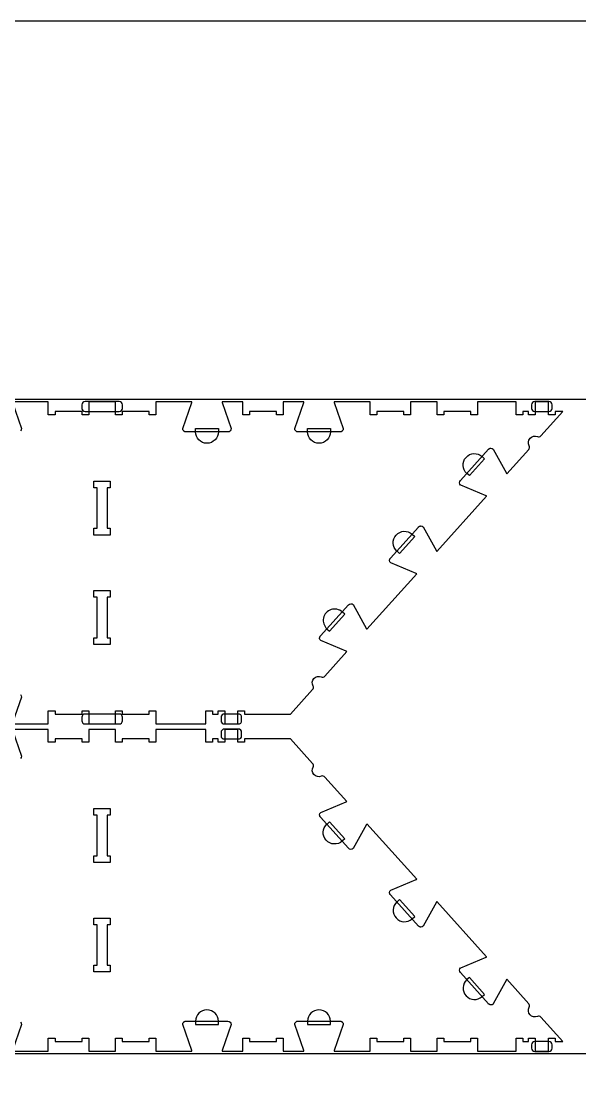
# Model space of a CAD drawing. Extents: x 0 to 4485, y 0 to 10771.
# Drawn here: x 1042 to 2083, y 5619 to 7593 of the extents above; entities that cross this region are included whole.
import ezdxf

# ---------------------------------------------------------------- set-up
doc = ezdxf.new("R2010")
doc.units = 0
for name, color, linetype in [('0_SHEET_SPRUCEPLY_2440X122', 1, 'CONTINUOUS'), ('3_ANYTOOL_CUTTHROUGH_INSID', 4, 'CONTINUOUS'), ('4_ANYTOOL_CUTTHROUGH_OUTSI', 5, 'CONTINUOUS'), ('5_ANYTOOL_HALF_MILL_9MM_IN', 3, 'CONTINUOUS'), ('DONOTCUT', 7, 'CONTINUOUS')]:
    doc.layers.add(name, color=color, linetype=linetype)

msp = doc.modelspace()

# ---------------------------------------------------------------- linework, layer by layer
at = {"layer": '0_SHEET_SPRUCEPLY_2440X122'}
msp.add_lwpolyline([(2707.5, 6889.4), (2707.5, 5669.4), (267.5, 5669.4), (267.5, 6889.4)], close=True, dxfattribs=at)
at = {"layer": '3_ANYTOOL_CUTTHROUGH_INSID', "color": 4}
for points in [[(1207.8, 6736.4), (1207.8, 6724.2), (1201.8, 6724.2), (1201.8, 6648.7), (1207.8, 6648.7), (1207.8, 6636.2), (1177.3, 6636.2), (1177.3, 6648.7), (1183.3, 6648.7), (1183.3, 6724.2), (1177.3, 6724.2), (1177.3, 6736.7), (1207.8, 6736.7)], [(1177.3, 6432.4), (1177.3, 6444.7), (1183.3, 6444.7), (1183.3, 6520.2), (1177.3, 6520.2), (1177.3, 6532.7), (1207.8, 6532.7), (1207.8, 6520.2), (1201.8, 6520.2), (1201.8, 6444.7), (1207.8, 6444.7), (1207.8, 6432.2), (1177.3, 6432.2)], [(1177.5, 6126.7), (1207.8, 6126.7), (1207.8, 6114.2), (1201.8, 6114.2), (1201.8, 6038.7), (1207.8, 6038.7), (1207.8, 6026.2), (1177.3, 6026.2), (1177.3, 6038.7), (1183.3, 6038.7), (1183.3, 6114.2), (1177.3, 6114.2), (1177.3, 6126.7)], [(1207.5, 5822.2), (1177.3, 5822.2), (1177.3, 5834.7), (1183.3, 5834.7), (1183.3, 5910.2), (1177.3, 5910.2), (1177.3, 5922.7), (1207.8, 5922.7), (1207.8, 5910.2), (1201.8, 5910.2), (1201.8, 5834.7), (1207.8, 5834.7), (1207.8, 5822.2)]]:
    msp.add_lwpolyline(points, close=True, dxfattribs=at)
at = {"layer": '4_ANYTOOL_CUTTHROUGH_OUTSI', "color": 5}
for points in [[(1025.1, 6284.7), (1042.5, 6284.7), (1092.3, 6284.7), (1092.3, 6308.7), (1104.8, 6308.7), (1104.8, 6302.7), (1155.3, 6302.7), (1155.3, 6308.7), (1167.8, 6308.7), (1167.8, 6284.7), (1217.3, 6284.7), (1217.3, 6308.7), (1229.8, 6308.7), (1229.8, 6302.7), (1280.3, 6302.7), (1280.3, 6308.7), (1292.8, 6308.7), (1292.8, 6284.7), (1342.5, 6284.7), (1385.8, 6284.7), (1385.8, 6308.7), (1398.1, 6308.7), (1398.3, 6308.7), (1398.3, 6302.7), (1408.8, 6302.7), (1408.8, 6308.7), (1409.1, 6308.7), (1421.1, 6308.7), (1421.3, 6308.7), (1421.3, 6284.7), (1445.8, 6284.7), (1445.8, 6284.7), (1445.8, 6308.7), (1446.1, 6308.7), (1458.1, 6308.7), (1458.3, 6308.7), (1458.3, 6302.7), (1544.1, 6302.7), (1585.1, 6348.2), (1585.1, 6348.2, 0.317837), (1585.9, 6354.8, -0.317837), (1587.5, 6368.9, -0.317837), (1601.3, 6372, 0.317837), (1607.8, 6373.4), (1648.7, 6418.9, 0.061485), (1647.5, 6419.6), (1600.4, 6439.4), (1600.3, 6439.4), (1600.3, 6439.4), (1600.3, 6439.4, -0.198912), (1598.2, 6443.7), (1598.2, 6443.9), (1598.2, 6444), (1598.2, 6444.2), (1598.2, 6444.3), (1598.2, 6444.5), (1598.2, 6444.6), (1598.3, 6444.8), (1598.3, 6444.9), (1598.3, 6445.1), (1598.3, 6445.2), (1598.4, 6445.4), (1598.4, 6445.5), (1598.4, 6445.7), (1598.5, 6445.8), (1598.5, 6446), (1598.6, 6446.1), (1598.6, 6446.3), (1598.7, 6446.4), (1598.7, 6446.6), (1598.8, 6446.7), (1598.9, 6446.9), (1598.9, 6447), (1599, 6447.1), (1599.1, 6447.3), (1599.2, 6447.4), (1599.3, 6447.5), (1599.3, 6447.6), (1599.4, 6447.8), (1599.5, 6447.9), (1599.6, 6448), (1599.7, 6448.1), (1599.8, 6448.2), (1652, 6506.2, -0.414214), (1660.8, 6506.7), (1660.9, 6506.6), (1660.9, 6506.6), (1685.5, 6461.7), (1685.5, 6461.7, 0.061485), (1686.3, 6460.6), (1779.1, 6563.7, 0.061485), (1778, 6564.5), (1730.8, 6584.2), (1730.7, 6584.2), (1730.7, 6584.3), (1730.7, 6584.3, -0.198912), (1728.6, 6588.6), (1728.6, 6588.7), (1728.6, 6588.9), (1728.6, 6589), (1728.6, 6589.2), (1728.6, 6589.3), (1728.7, 6589.5), (1728.7, 6589.6), (1728.7, 6589.8), (1728.7, 6589.9), (1728.7, 6590.1), (1728.8, 6590.2), (1728.8, 6590.4), (1728.8, 6590.5), (1728.9, 6590.7), (1728.9, 6590.8), (1729, 6591), (1729, 6591.1), (1729.1, 6591.3), (1729.2, 6591.4), (1729.2, 6591.6), (1729.3, 6591.7), (1729.4, 6591.8), (1729.4, 6592), (1729.5, 6592.1), (1729.6, 6592.2), (1729.7, 6592.4), (1729.8, 6592.5), (1729.9, 6592.6), (1729.9, 6592.7), (1730, 6592.9), (1730.1, 6593), (1730.2, 6593.1), (1782.4, 6651), (1782.5, 6651.2), (1782.6, 6651.3), (1782.7, 6651.4), (1782.9, 6651.5), (1783, 6651.6), (1783.1, 6651.7), (1783.2, 6651.8), (1783.3, 6651.9), (1783.4, 6652), (1783.6, 6652), (1783.7, 6652.1), (1783.8, 6652.2), (1784, 6652.3), (1784.1, 6652.4), (1784.2, 6652.4), (1784.4, 6652.5), (1784.5, 6652.6), (1784.7, 6652.6), (1784.8, 6652.7), (1785, 6652.7), (1785.1, 6652.8), (1785.2, 6652.8), (1785.4, 6652.9), (1785.5, 6652.9), (1785.7, 6653), (1785.8, 6653), (1786, 6653), (1786.1, 6653), (1786.3, 6653.1), (1786.4, 6653.1), (1786.6, 6653.1), (1786.7, 6653.1, -0.198912), (1791.3, 6651.5), (1791.3, 6651.5), (1791.3, 6651.4), (1815.9, 6606.6), (1815.9, 6606.6, 0.061485), (1816.8, 6605.5), (1909.6, 6708.5, 0.061485), (1908.4, 6709.3), (1861.2, 6729), (1861.1, 6729.1), (1861.1, 6729.1), (1861.1, 6729.1, -0.414214), (1860.6, 6737.9), (1912.8, 6795.9), (1912.9, 6796), (1913, 6796.1), (1913.2, 6796.2), (1913.3, 6796.3), (1913.4, 6796.4), (1913.5, 6796.5), (1913.6, 6796.6), (1913.7, 6796.7), (1913.9, 6796.8), (1914, 6796.9), (1914.1, 6797), (1914.2, 6797), (1914.4, 6797.1), (1914.5, 6797.2), (1914.7, 6797.3), (1914.8, 6797.3), (1914.9, 6797.4), (1915.1, 6797.5), (1915.2, 6797.5), (1915.4, 6797.6), (1915.5, 6797.6), (1915.7, 6797.7), (1915.8, 6797.7), (1916, 6797.8), (1916.1, 6797.8), (1916.3, 6797.8), (1916.4, 6797.9), (1916.6, 6797.9), (1916.7, 6797.9), (1916.9, 6797.9), (1917, 6797.9), (1917.2, 6797.9, -0.198912), (1921.7, 6796.3), (1921.7, 6796.3), (1921.7, 6796.3), (1946.3, 6751.4), (1946.3, 6751.4, 0.061485), (1947.2, 6750.3), (1988.1, 6795.7, 0.317837), (1988.9, 6802.3, -0.707107), (2004.3, 6819.5, 0.317837), (2010.8, 6821), (2051.5, 6866.2), (2037.1, 6866.2), (2037.1, 6860.2), (2024.8, 6860.2), (2024.6, 6860.2), (2024.6, 6884.2), (2000.1, 6884.2), (2000.1, 6860.2), (1987.8, 6860.2), (1987.6, 6860.2), (1987.6, 6866.2), (1977.1, 6866.2), (1977.1, 6860.2), (1964.6, 6860.2), (1964.6, 6884.2), (1892.8, 6884.2), (1892.8, 6860.2), (1880.3, 6860.2), (1880.3, 6866.2), (1829.8, 6866.2), (1829.8, 6860.2), (1817.5, 6860.2), (1817.3, 6860.2), (1817.3, 6884.2), (1767.8, 6884.2), (1767.8, 6860.2), (1755.5, 6860.2), (1755.3, 6860.2), (1755.3, 6866.2), (1704.8, 6866.2), (1704.8, 6860.2), (1692.3, 6860.2), (1692.3, 6884.2), (1625.1, 6884.2), (1625.1, 6884.2, 0.061485), (1625.3, 6882.8), (1642.2, 6834.5), (1642.2, 6834.5), (1642.2, 6834.4), (1642.2, 6834.4, -0.198912), (1640.4, 6830), (1640.3, 6829.9), (1640.2, 6829.8), (1640.1, 6829.7), (1640, 6829.6), (1639.8, 6829.5), (1639.7, 6829.4), (1639.6, 6829.3), (1639.5, 6829.2), (1639.3, 6829.1), (1639.2, 6829.1), (1639.1, 6829), (1638.9, 6828.9), (1638.8, 6828.8), (1638.7, 6828.8), (1638.5, 6828.7), (1638.4, 6828.6), (1638.2, 6828.6), (1638.1, 6828.5), (1637.9, 6828.5), (1637.8, 6828.4), (1637.6, 6828.4), (1637.5, 6828.4), (1637.3, 6828.3), (1637.2, 6828.3), (1637, 6828.3), (1636.9, 6828.2), (1636.7, 6828.2), (1636.6, 6828.2), (1636.4, 6828.2), (1636.3, 6828.2), (1636.1, 6828.2), (1636, 6828.2), (1558, 6828.2, -0.414214), (1551.7, 6834.4), (1551.7, 6834.5), (1551.8, 6834.5), (1568.7, 6882.8), (1568.7, 6882.8, 0.061485), (1568.9, 6884.2), (1530.3, 6884.2), (1530.3, 6860.2), (1518, 6860.2), (1517.8, 6860.2), (1517.8, 6866.2), (1467.3, 6866.2), (1467.3, 6860.2), (1455, 6860.2), (1454.8, 6860.2), (1454.8, 6884.2), (1416.2, 6884.2), (1416.2, 6884.2, 0.061485), (1416.4, 6882.8), (1433.3, 6834.5), (1433.3, 6834.5), (1433.3, 6834.4), (1433.3, 6834.4, -0.414214), (1427.1, 6828.2), (1349.1, 6828.2), (1348.9, 6828.2), (1348.8, 6828.2), (1348.6, 6828.2), (1348.5, 6828.2), (1348.3, 6828.2), (1348.2, 6828.2), (1348, 6828.3), (1347.9, 6828.3), (1347.7, 6828.3), (1347.6, 6828.4), (1347.4, 6828.4), (1347.3, 6828.4), (1347.1, 6828.5), (1347, 6828.5), (1346.8, 6828.6), (1346.7, 6828.6), (1346.6, 6828.7), (1346.4, 6828.8), (1346.3, 6828.8), (1346.1, 6828.9), (1346, 6829), (1345.9, 6829.1), (1345.7, 6829.1), (1345.6, 6829.2), (1345.5, 6829.3), (1345.4, 6829.4), (1345.2, 6829.5), (1345.1, 6829.6), (1345, 6829.7), (1344.9, 6829.8), (1344.8, 6829.9), (1344.7, 6830, -0.198912), (1342.8, 6834.4), (1342.8, 6834.5), (1342.8, 6834.5), (1359.7, 6882.8), (1359.7, 6882.8, 0.061485), (1360, 6884.2), (1342.5, 6884.2), (1292.8, 6884.2), (1292.8, 6860.2), (1280.3, 6860.2), (1280.3, 6866.2), (1229.8, 6866.2), (1229.8, 6860.2), (1217.3, 6860.2), (1217.3, 6884.2), (1167.8, 6884.2), (1167.8, 6860.2), (1155.3, 6860.2), (1155.3, 6866.2), (1104.8, 6866.2), (1104.8, 6860.2), (1092.3, 6860.2), (1092.3, 6884.2), (1025.1, 6884.2)], [(1025.3, 6882.8), (1042.2, 6834.5), (1042.2, 6834.5), (1042.2, 6834.4), (1042.2, 6834.4, -0.198912), (1040.4, 6830)], [(1040.4, 6338.8, -0.198912), (1042.2, 6334.4), (1042.2, 6334.4), (1042.2, 6334.3), (1025.3, 6286.1)], [(1025.1, 5674.7), (1042.5, 5674.7), (1092.3, 5674.7), (1092.3, 5698.7), (1104.8, 5698.7), (1104.8, 5692.7), (1155.3, 5692.7), (1155.3, 5698.7), (1167.8, 5698.7), (1167.8, 5674.7), (1217.3, 5674.7), (1217.3, 5698.7), (1229.8, 5698.7), (1229.8, 5692.7), (1280.3, 5692.7), (1280.3, 5698.7), (1292.8, 5698.7), (1292.8, 5674.7), (1342.5, 5674.7), (1360, 5674.7), (1360, 5674.7, 0.061486), (1359.7, 5676.1), (1342.8, 5724.3), (1342.8, 5724.4), (1342.8, 5724.4), (1342.8, 5724.4, -0.198912), (1344.7, 5728.8), (1344.8, 5728.9), (1344.9, 5729), (1345, 5729.2), (1345.1, 5729.2), (1345.2, 5729.3), (1345.4, 5729.4), (1345.5, 5729.5), (1345.6, 5729.6), (1345.7, 5729.7), (1345.9, 5729.8), (1346, 5729.9), (1346.1, 5729.9), (1346.3, 5730), (1346.4, 5730.1), (1346.6, 5730.1), (1346.7, 5730.2), (1346.8, 5730.3), (1347, 5730.3), (1347.1, 5730.4), (1347.3, 5730.4), (1347.4, 5730.4), (1347.6, 5730.5), (1347.7, 5730.5), (1347.9, 5730.6), (1348, 5730.6), (1348.2, 5730.6), (1348.3, 5730.6), (1348.5, 5730.6), (1348.6, 5730.7), (1348.8, 5730.7), (1348.9, 5730.7), (1349.1, 5730.7), (1427.1, 5730.7, -0.414214), (1433.3, 5724.4), (1433.3, 5724.4), (1433.3, 5724.3), (1416.4, 5676.1), (1416.4, 5676.1, 0.061485), (1416.2, 5674.7), (1454.8, 5674.7), (1454.8, 5698.7), (1455, 5698.7), (1467, 5698.7), (1467.3, 5698.7), (1467.3, 5692.7), (1517.8, 5692.7), (1517.8, 5698.7), (1518, 5698.7), (1530, 5698.7), (1530.3, 5698.7), (1530.3, 5674.7), (1568.9, 5674.7), (1568.9, 5674.7, 0.061485), (1568.7, 5676.1), (1551.8, 5724.3), (1551.7, 5724.4), (1551.7, 5724.4), (1551.7, 5724.4, -0.414214), (1558, 5730.7), (1636, 5730.7), (1636.1, 5730.7), (1636.3, 5730.7), (1636.4, 5730.7), (1636.6, 5730.6), (1636.7, 5730.6), (1636.9, 5730.6), (1637, 5730.6), (1637.2, 5730.6), (1637.3, 5730.5), (1637.5, 5730.5), (1637.6, 5730.4), (1637.8, 5730.4), (1637.9, 5730.4), (1638.1, 5730.3), (1638.2, 5730.3), (1638.4, 5730.2), (1638.5, 5730.1), (1638.7, 5730.1), (1638.8, 5730), (1638.9, 5729.9), (1639.1, 5729.9), (1639.2, 5729.8), (1639.3, 5729.7), (1639.5, 5729.6), (1639.6, 5729.5), (1639.7, 5729.4), (1639.8, 5729.3), (1640, 5729.2), (1640.1, 5729.2), (1640.2, 5729), (1640.3, 5728.9), (1640.4, 5728.8, -0.198912), (1642.2, 5724.4), (1642.2, 5724.4), (1642.2, 5724.3), (1625.3, 5676.1), (1625.3, 5676.1, 0.061485), (1625.1, 5674.7), (1692.3, 5674.7), (1692.3, 5698.7), (1704.8, 5698.7), (1704.8, 5692.7), (1755.3, 5692.7), (1755.3, 5698.7), (1767.5, 5698.7), (1767.8, 5698.7), (1767.8, 5674.7), (1817.3, 5674.7), (1817.3, 5698.7), (1817.5, 5698.7), (1829.5, 5698.7), (1829.8, 5698.7), (1829.8, 5692.7), (1880.3, 5692.7), (1880.3, 5698.7), (1892.8, 5698.7), (1892.8, 5674.7), (1964.6, 5674.7), (1964.6, 5698.7), (1964.8, 5698.7), (1976.8, 5698.7), (1977.1, 5698.7), (1977.1, 5692.7), (1987.6, 5692.7), (1987.6, 5698.7), (1999.8, 5698.7), (2000.1, 5698.7), (2000.1, 5674.7), (2024.6, 5674.7), (2024.6, 5698.7), (2036.8, 5698.7), (2037.1, 5698.7), (2037.1, 5692.7), (2051.5, 5692.7), (2010.8, 5737.9), (2010.8, 5737.9, 0.317837), (2004.3, 5739.3, -0.317837), (1990.5, 5742.5, -0.317837), (1988.9, 5756.5, 0.317837), (1988.1, 5763.1), (1947.2, 5808.5, 0.061485), (1946.3, 5807.4), (1921.7, 5762.6), (1921.7, 5762.5), (1921.7, 5762.5), (1921.7, 5762.5, -0.198912), (1917.2, 5760.9), (1917, 5760.9), (1916.9, 5760.9), (1916.7, 5760.9), (1916.6, 5761), (1916.4, 5761), (1916.3, 5761), (1916.1, 5761), (1916, 5761.1), (1915.8, 5761.1), (1915.7, 5761.2), (1915.5, 5761.2), (1915.4, 5761.3), (1915.2, 5761.3), (1915.1, 5761.4), (1914.9, 5761.4), (1914.8, 5761.5), (1914.7, 5761.6), (1914.5, 5761.6), (1914.4, 5761.7), (1914.2, 5761.8), (1914.1, 5761.9), (1914, 5762), (1913.9, 5762.1), (1913.7, 5762.1), (1913.6, 5762.2), (1913.5, 5762.3), (1913.4, 5762.4), (1913.3, 5762.5), (1913.2, 5762.6), (1913, 5762.7), (1912.9, 5762.9), (1912.8, 5763), (1860.6, 5820.9, -0.414214), (1861.1, 5829.8), (1861.1, 5829.8), (1861.2, 5829.8), (1908.4, 5849.5), (1908.4, 5849.5, 0.061485), (1909.6, 5850.3), (1816.8, 5953.4, 0.061485), (1815.9, 5952.3), (1791.3, 5907.4), (1791.3, 5907.4), (1791.3, 5907.3), (1791.3, 5907.3, -0.198912), (1786.7, 5905.7), (1786.6, 5905.8), (1786.4, 5905.8), (1786.3, 5905.8), (1786.1, 5905.8), (1786, 5905.8), (1785.8, 5905.9), (1785.7, 5905.9), (1785.5, 5905.9), (1785.4, 5906), (1785.2, 5906), (1785.1, 5906.1), (1785, 5906.1), (1784.8, 5906.2), (1784.7, 5906.2), (1784.5, 5906.3), (1784.4, 5906.3), (1784.2, 5906.4), (1784.1, 5906.5), (1784, 5906.6), (1783.8, 5906.6), (1783.7, 5906.7), (1783.6, 5906.8), (1783.4, 5906.9), (1783.3, 5907), (1783.2, 5907.1), (1783.1, 5907.2), (1783, 5907.3), (1782.9, 5907.4), (1782.7, 5907.5), (1782.6, 5907.6), (1782.5, 5907.7), (1782.4, 5907.8), (1730.2, 5965.8), (1730.1, 5965.9), (1730, 5966), (1729.9, 5966.1), (1729.9, 5966.2), (1729.8, 5966.4), (1729.7, 5966.5), (1729.6, 5966.6), (1729.5, 5966.7), (1729.4, 5966.9), (1729.4, 5967), (1729.3, 5967.1), (1729.2, 5967.3), (1729.2, 5967.4), (1729.1, 5967.6), (1729, 5967.7), (1729, 5967.9), (1728.9, 5968), (1728.9, 5968.2), (1728.8, 5968.3), (1728.8, 5968.5), (1728.8, 5968.6), (1728.7, 5968.8), (1728.7, 5968.9), (1728.7, 5969.1), (1728.7, 5969.2), (1728.7, 5969.4), (1728.6, 5969.5), (1728.6, 5969.7), (1728.6, 5969.8), (1728.6, 5970), (1728.6, 5970.1), (1728.6, 5970.3, -0.198912), (1730.7, 5974.6), (1730.7, 5974.6), (1730.8, 5974.6), (1778, 5994.4), (1778, 5994.4, 0.061485), (1779.1, 5995.1), (1686.3, 6098.2, 0.061485), (1685.5, 6097.1), (1660.9, 6052.2), (1660.9, 6052.2), (1660.8, 6052.2), (1660.8, 6052.2, -0.414214), (1652, 6052.6), (1599.8, 6110.6), (1599.7, 6110.7), (1599.6, 6110.8), (1599.5, 6111), (1599.4, 6111.1), (1599.3, 6111.2), (1599.3, 6111.3), (1599.2, 6111.5), (1599.1, 6111.6), (1599, 6111.7), (1598.9, 6111.9), (1598.9, 6112), (1598.8, 6112.1), (1598.7, 6112.3), (1598.7, 6112.4), (1598.6, 6112.6), (1598.6, 6112.7), (1598.5, 6112.8), (1598.5, 6113), (1598.4, 6113.1), (1598.4, 6113.3), (1598.4, 6113.4), (1598.3, 6113.6), (1598.3, 6113.8), (1598.3, 6113.9), (1598.3, 6114.1), (1598.2, 6114.2), (1598.2, 6114.4), (1598.2, 6114.5), (1598.2, 6114.7), (1598.2, 6114.8), (1598.2, 6115), (1598.2, 6115.1, -0.198912), (1600.3, 6119.4), (1600.3, 6119.5), (1600.4, 6119.5), (1647.5, 6139.2), (1647.5, 6139.2, 0.061485), (1648.7, 6140), (1607.8, 6185.4, 0.317837), (1601.3, 6186.9, -0.707107), (1585.9, 6204, 0.317837), (1585.1, 6210.6), (1544.1, 6256.2), (1458.3, 6256.2), (1458.3, 6250.2), (1445.8, 6250.2), (1445.8, 6274.2), (1421.3, 6274.2), (1421.3, 6250.2), (1421.1, 6250.2), (1409.1, 6250.2), (1408.8, 6250.2), (1408.8, 6256.2), (1398.3, 6256.2), (1398.3, 6250.2), (1386.1, 6250.2), (1385.8, 6250.2), (1385.8, 6274.2), (1342.5, 6274.2), (1292.8, 6274.2), (1292.8, 6250.2), (1280.3, 6250.2), (1280.3, 6256.2), (1229.8, 6256.2), (1229.8, 6250.2), (1217.3, 6250.2), (1217.3, 6274.2), (1167.8, 6274.2), (1167.8, 6250.2), (1167.5, 6250.2), (1155.3, 6250.2), (1155.3, 6256.2), (1104.8, 6256.2), (1104.8, 6250.2), (1092.3, 6250.2), (1092.3, 6274.2), (1042.5, 6274.2), (1025.1, 6274.2)], [(1025.3, 6272.8), (1042.2, 6224.5), (1042.2, 6224.5), (1042.2, 6224.4), (1042.2, 6224.4, -0.198912), (1040.4, 6220)], [(1040.4, 5728.8, -0.198912), (1042.2, 5724.4), (1042.2, 5724.4), (1042.2, 5724.3), (1025.3, 5676.1)]]:
    msp.add_lwpolyline(points, format="xyb", dxfattribs=at)
at = {"layer": '5_ANYTOOL_HALF_MILL_9MM_IN'}
for points in [[(1160.7, 6884.7, 0.414214), (1154.7, 6878.7), (1154.7, 6872.2, 0.414214), (1160.7, 6866.2), (1224.4, 6866.2, 0.414214), (1230.4, 6872.2), (1230.4, 6878.7, 0.414214), (1224.4, 6884.7)], [(1999.2, 6884.7, 0.414214), (1993.2, 6878.7), (1993.2, 6872.2, 0.414214), (1999.2, 6866.2), (2025.5, 6866.2, 0.414214), (2031.5, 6872.2), (2031.5, 6878.7, 0.414214), (2025.5, 6884.7)], [(1409.3, 6828.4, -1), (1366.8, 6828.4), (1366.8, 6828.7), (1366.8, 6834.7), (1409.3, 6834.7), (1409.3, 6828.7), (1409.3, 6828.4)], [(1618.2, 6828.4, -1), (1575.7, 6828.4), (1575.7, 6828.7), (1575.7, 6834.7), (1618.2, 6834.7), (1618.2, 6828.7), (1618.2, 6828.4)], [(1872.7, 6750.9, -1), (1901.1, 6782.5), (1901.3, 6782.4), (1905.8, 6778.3), (1877.4, 6746.8), (1872.9, 6750.8), (1872.7, 6750.9)], [(1742.3, 6606.1, -1), (1770.7, 6637.7), (1770.9, 6637.5), (1775.4, 6633.5), (1746.9, 6601.9), (1742.5, 6605.9), (1742.3, 6606.1)], [(1640.3, 6492.8, 1), (1611.9, 6461.3), (1612.1, 6461.1), (1616.5, 6457.1), (1645, 6488.7), (1640.5, 6492.7), (1640.3, 6492.8)], [(1160.7, 6302.7, 0.414214), (1154.7, 6296.7), (1154.7, 6290.2, 0.414214), (1160.7, 6284.2), (1224.4, 6284.2, 0.414214), (1230.4, 6290.2), (1230.4, 6296.7, 0.414214), (1224.4, 6302.7)], [(1420.4, 6302.7, 0.414214), (1414.4, 6296.7), (1414.4, 6290.2, 0.414214), (1420.4, 6284.2), (1446.7, 6284.2, 0.414214), (1452.7, 6290.2), (1452.7, 6296.7, 0.414214), (1446.7, 6302.7)], [(1420.4, 6274.7, 0.414214), (1414.4, 6268.7), (1414.4, 6262.2, 0.414214), (1420.4, 6256.2), (1446.7, 6256.2, 0.414214), (1452.7, 6262.2), (1452.7, 6268.7, 0.414214), (1446.7, 6274.7)], [(1640.3, 6066, -1), (1611.9, 6097.6), (1612.1, 6097.7), (1616.5, 6101.8), (1645, 6070.2), (1640.5, 6066.2), (1640.3, 6066)], [(1742.3, 5952.7, 1), (1770.7, 5921.2), (1770.9, 5921.3), (1775.4, 5925.3), (1746.9, 5956.9), (1742.5, 5952.9), (1742.3, 5952.7)], [(1872.7, 5807.9, 1), (1901.1, 5776.3), (1901.3, 5776.5), (1905.8, 5780.5), (1877.4, 5812.1), (1872.9, 5808.1), (1872.7, 5807.9)], [(1409.3, 5730.4, 1), (1366.8, 5730.4), (1366.8, 5730.2), (1366.8, 5724.2), (1409.3, 5724.2), (1409.3, 5730.2), (1409.3, 5730.4)], [(1618.2, 5730.4, 1), (1575.7, 5730.4), (1575.7, 5730.2), (1575.7, 5724.2), (1618.2, 5724.2), (1618.2, 5730.2), (1618.2, 5730.4)], [(1999.2, 5692.7, 0.414214), (1993.2, 5686.7), (1993.2, 5680.2, 0.414214), (1999.2, 5674.2), (2025.5, 5674.2, 0.414214), (2031.5, 5680.2), (2031.5, 5686.7, 0.414214), (2025.5, 5692.7)]]:
    msp.add_lwpolyline(points, format="xyb", close=True, dxfattribs=at)
at = {"layer": 'DONOTCUT'}
msp.add_lwpolyline([(0, 0), (3183.4, 0), (3183.4, 7593.4), (0, 7593.4)], close=True, dxfattribs=at)

doc.saveas('drawing.dxf')
